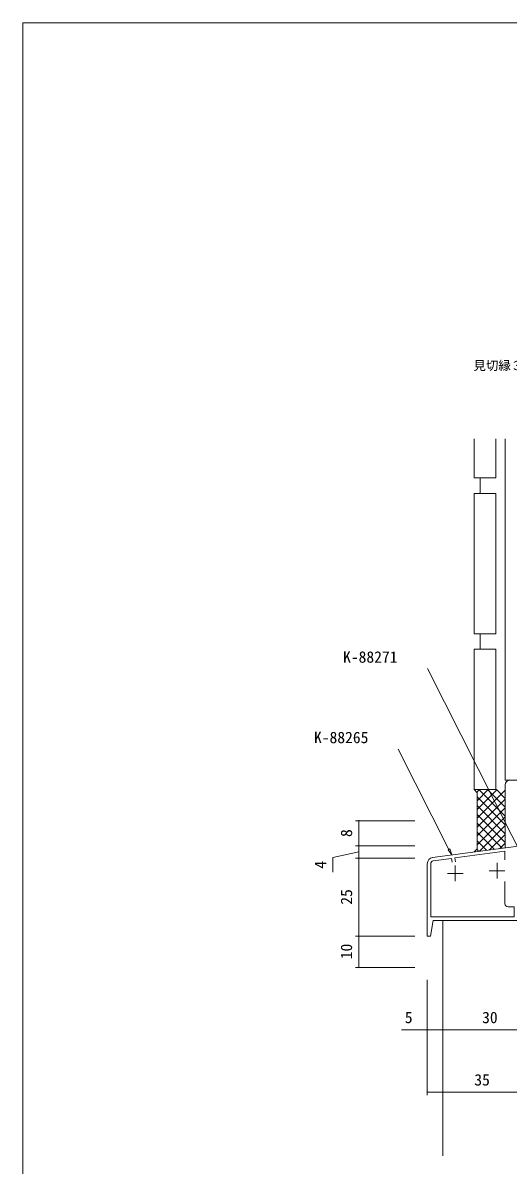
# Model space of a CAD drawing. Units: millimetres, scale not verified. Extents: x -594 to 539, y -420 to 386.
# Drawn here: x -590 to -434.3, y 15.7 to 382 of the extents above; entities that cross this region are included whole.
import ezdxf
from ezdxf.enums import TextEntityAlignment as Align

# ---------------------------------------------------------------- set-up
doc = ezdxf.new("R2010")
doc.units = ezdxf.units.MM
doc.header["$LTSCALE"] = 2
doc.linetypes.add('DOUBLE_CHAIN2', pattern=[12.8, 9, -1, 0.6, -0.6, 0.6, -1])
for name, color, linetype, lineweight in [('0-1_YKK_ZWAK', 7, 'Continuous', 9), ('0-3_YKK_12', 2, 'Continuous', 9), ('0-4_YSS_K', 3, 'Continuous', 9), ('0-5_YKK_D', 6, 'Continuous', 9), ('0-7_YKK_11', 7, 'DOUBLE_CHAIN2', 9)]:
    doc.layers.add(name, color=color, linetype=linetype, lineweight=lineweight)
doc.layers.add('0-2_USER1', color=7, linetype='Continuous')
doc.styles.add('ＭＳ ゴシック', font='')
doc.styles.get('ＭＳ ゴシック').set_extended_font_data('MS Gothic')

msp = doc.modelspace()

# ---------------------------------------------------------------- linework, layer by layer
at = {"layer": '0-1_YKK_ZWAK'}
for p in [(-590, -368), (510, 382)]:
    msp.add_line(p, (-590, 382), dxfattribs=at)
at = {"layer": '0-3_YKK_12'}
msp.add_line((-455.278, 94.093), (-455.278, 18.625), dxfattribs=at)
at = {"layer": '0-4_YSS_K'}
for p, q in [((-445.278, 236.093), (-445.278, 248.603)), ((-438.278, 236.093), (-438.278, 248.603)), ((-435.28, 139.093), (-435.28, 248.603)), ((-438.278, 236.093), (-445.278, 236.093)), ((-443.278, 231.093), (-443.278, 236.093)), ((-438.278, 231.093), (-445.278, 231.093)), ((-445.278, 186.093), (-445.278, 231.093)), ((-438.278, 186.093), (-438.278, 231.093)), ((-438.278, 186.093), (-445.278, 186.093)), ((-443.278, 181.093), (-443.278, 186.093)), ((-445.278, 136.093), (-445.278, 181.093)), ((-438.278, 181.093), (-445.278, 181.093)), ((-438.278, 136.093), (-438.278, 181.093)), ((-438.278, 136.093), (-445.278, 136.093)), ((-443.562, 136.093), (-444.42, 135.235)), ((-440.734, 136.093), (-444.278, 132.549)), ((-437.905, 136.093), (-444.278, 129.72)), ((-435.278, 135.892), (-444.278, 126.892)), ((-443.764, 136.093), (-435.278, 127.608)), ((-440.935, 136.093), (-435.278, 130.436)), ((-438.107, 136.093), (-435.278, 133.265)), ((-435.28, 139.093), (-285.281, 139.093)), ((-435.278, 137.593), (-435.278, 117.593)), ((-435.278, 137.593), (-435.278, 117.426)), ((-444.278, 133.779), (-435.278, 124.779)), ((-435.278, 133.063), (-444.278, 124.063)), ((-444.278, 130.951), (-435.278, 121.951)), ((-435.278, 130.235), (-444.278, 121.235)), ((-444.278, 128.123), (-435.278, 119.123)), ((-435.278, 127.407), (-444.278, 118.407)), ((-444.278, 125.294), (-436.277, 117.293)), ((-435.278, 124.578), (-443.53, 116.326)), ((-444.278, 122.466), (-438.773, 116.96)), ((-435.278, 121.75), (-440.267, 116.761)), ((-444.278, 119.637), (-441.269, 116.628)), ((-435.278, 118.921), (-437.003, 117.196)), ((-445.278, 116.093), (-444.278, 117.093)), ((-444.42, 116.951), (-443.764, 116.295))]:
    msp.add_line(p, q, dxfattribs=at)
msp.add_lwpolyline([(-445.278, 136.093), (-444.278, 135.093), (-444.278, 117.093)], dxfattribs=at)
msp.add_arc((-433.778, 137.593), 1.5, 90, 180, dxfattribs=at)
at = {"layer": '0-5_YKK_D'}
for p, q in [((-427.682, 110.598), (-460.243, 174.895)), ((-453.31, 116.927), (-469.568, 149.092)), ((-464.278, 126.093), (-483.278, 126.093)), ((-482.278, 126.093), (-482.278, 118.093)), ((-464.278, 118.093), (-483.278, 118.093)), ((-482.278, 114.093), (-482.278, 118.093)), ((-464.278, 114.093), (-483.278, 114.093)), ((-482.278, 114.093), (-482.278, 89.093)), ((-453.013, 117.078), (-453.608, 116.777)), ((-452.408, 115.142), (-453.608, 116.777)), ((-464.278, 89.093), (-483.278, 89.093)), ((-464.278, 89.093), (-483.278, 89.093)), ((-482.278, 79.093), (-482.278, 89.093)), ((-464.278, 79.093), (-483.278, 79.093)), ((-460.278, 75.093), (-460.278, 38.093)), ((-460.278, 75.093), (-460.278, 58.093)), ((-425.278, 59.093), (-455.278, 59.093)), ((-460.278, 39.093), (-425.278, 39.093))]:
    msp.add_line(p, q, dxfattribs=at)
for points in [[(-482.278, 116.093), (-490.604, 114.332), (-490.604, 109.628)], [(-455.278, 59.093), (-460.278, 59.093), (-468.521, 59.093)]]:
    msp.add_lwpolyline(points, dxfattribs=at)
msp.add_lwpolyline([(-453.013, 117.078), (-452.408, 115.142), (-453.608, 116.777)], close=True, dxfattribs=at)
for centre, start, end in [((-482.278, 126.093), 90, 270), ((-482.278, 126.093), 270, 90), ((-482.278, 118.093), 90, 270), ((-482.278, 118.093), 90, 270), ((-482.278, 118.093), 270, 90), ((-482.278, 118.093), 270, 90), ((-482.278, 114.093), 90, 270), ((-482.278, 114.093), 90, 270), ((-482.278, 114.093), 270, 90), ((-482.278, 114.093), 270, 90), ((-482.278, 89.093), 90, 270), ((-482.278, 89.093), 90, 270), ((-482.278, 89.093), 270, 90), ((-482.278, 89.093), 270, 90), ((-482.278, 79.093), 90, 270), ((-482.278, 79.093), 270, 90), ((-460.278, 59.093), 0, 180), ((-460.278, 59.093), 180, 0), ((-455.278, 59.093), 0, 180), ((-455.278, 59.093), 0, 180), ((-455.278, 59.093), 180, 0), ((-455.278, 59.093), 180, 0), ((-460.278, 39.093), 0, 180), ((-460.278, 39.093), 180, 0)]:
    msp.add_arc(centre, 0.106, start, end, dxfattribs=at)
at = {"layer": '0-7_YKK_11', "linetype": 'Continuous'}
for p, q in [((-430.278, 118.093), (-458.543, 114.324)), ((-451.278, 111.737), (-451.278, 106.737)), ((-440.378, 110.093), (-435.378, 110.093)), ((-437.878, 112.593), (-437.878, 107.593)), ((-453.778, 109.237), (-448.778, 109.237)), ((-435.378, 106.633), (-435.378, 99.493))]:
    msp.add_line(p, q, dxfattribs=at)
for points in [[(-458.397, 113.234), (-452.471, 114.024), (-452.312, 112.832)], [(-451.222, 112.977), (-451.381, 114.17), (-435.378, 116.303), (-435.378, 113.553)], [(-460.278, 112.342), (-460.278, 89.093), (-459.278, 89.093), (-458.397, 94.093), (-431.278, 94.093), (-431.278, 98.593)], [(-434.378, 98.493), (-432.378, 98.493), (-432.378, 95.293), (-459.178, 95.293), (-459.178, 112.342)]]:
    msp.add_lwpolyline(points, dxfattribs=at)
for centre, radius, start, end in [((-458.278, 112.342), 2, 97.59465, 180.00002), ((-458.278, 112.342), 0.9, 97.59465, 180.00002), ((-434.378, 99.493), 1, 180.00002, 270)]:
    msp.add_arc(centre, radius, start, end, dxfattribs=at)

# ---------------------------------------------------------------- texts
at = {"layer": '0-2_USER1', "color": 4, "style": 'ＭＳ ゴシック'}
msp.add_text('見切縁３５・ＲＣ納まり', height=2.933, dxfattribs=at).set_placement((-445.474, 269.756), align=Align.BOTTOM_LEFT)
at = {"layer": '0-5_YKK_D', "color": 4, "style": 'ＭＳ ゴシック'}
for s, p in [('K-88271', (-487.283, 175.695)), ('K-88265', (-496.608, 149.892)), ('5', (-467.478, 60.093)), ('30', (-442.678, 60.093)), ('35', (-445.178, 40.093))]:
    msp.add_text(s, height=3.666, dxfattribs=at).set_placement(p, align=Align.BOTTOM_LEFT)
for s, p in [('8', (-483.278, 120.893)), ('4', (-491.604, 110.743)), ('25', (-483.278, 99.193)), ('10', (-483.278, 81.693))]:
    msp.add_text(s, height=3.666, rotation=90, dxfattribs=at).set_placement(p, align=Align.BOTTOM_LEFT)

doc.saveas('drawing.dxf')
